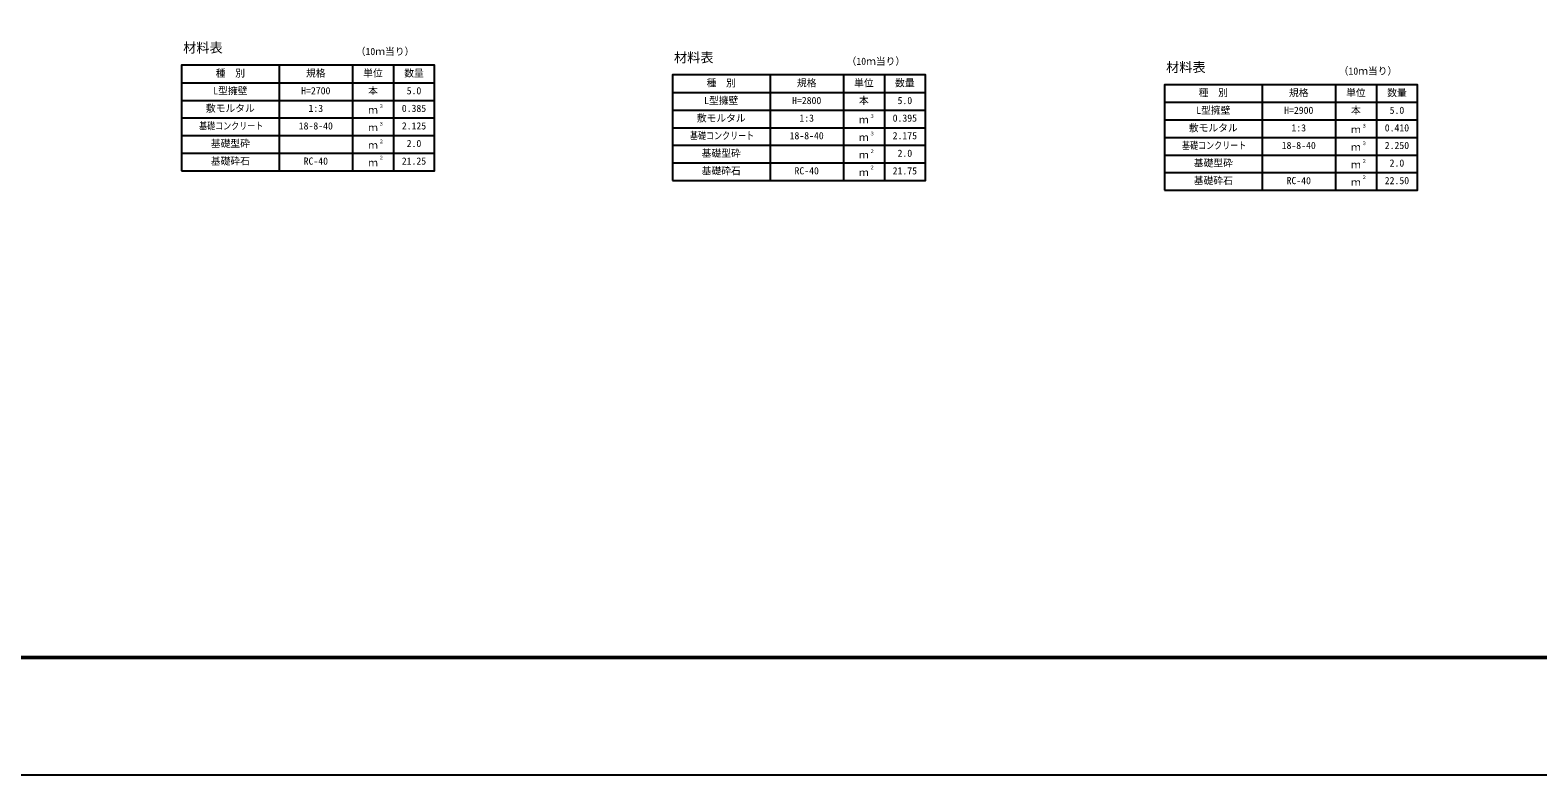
# Model space of a CAD drawing. Units: millimetres, scale not verified. Extents: x -50400 to 50400, y -17820 to 17820.
# Drawn here: x 19917 to 35352, y -17820 to -10195 of the extents above; entities that cross this region are included whole.
import ezdxf
from ezdxf.enums import TextEntityAlignment as Align

# ---------------------------------------------------------------- set-up
doc = ezdxf.new("R2010")
doc.units = ezdxf.units.MM
doc.header["$LTSCALE"] = 60
for name, color, linetype, lineweight in [('0-2_Defpoints', 5, 'Continuous', 25), ('0-4_HYO', 3, 'Continuous', 25), ('0-5_HYO2', 4, 'Continuous', 25), ('0-8_TXT', 7, 'Continuous', 25), ('0-9_WAKU', 3, 'Continuous', 25)]:
    doc.layers.add(name, color=color, linetype=linetype, lineweight=lineweight)
doc.styles.add('ＭＳ ゴシック', font='')
doc.styles.get('ＭＳ ゴシック').set_extended_font_data('MS Gothic')

msp = doc.modelspace()

# ---------------------------------------------------------------- linework, layer by layer
at = {"layer": '0-2_Defpoints'}
msp.add_lwpolyline([(0, -17820), (50400, -17820), (50400, 17820), (0, 17820)], close=True, dxfattribs=at)
at = {"layer": '0-4_HYO'}
for p, q in [((22467, -10553.94), (22467, -11633.94)), ((23217, -10553.94), (23217, -11633.94)), ((23637, -10553.94), (23637, -11633.94)), ((21467, -10733.94), (24057, -10733.94)), ((27492, -10653.94), (27492, -11733.94)), ((28242, -10653.94), (28242, -11733.94)), ((28662, -10653.94), (28662, -11733.94)), ((32529.5, -10753.94), (32529.5, -11833.94)), ((33279.5, -10753.94), (33279.5, -11833.94)), ((33699.5, -10753.94), (33699.5, -11833.94)), ((26492, -10833.94), (29082, -10833.94)), ((31529.5, -10933.94), (34119.5, -10933.94))]:
    msp.add_line(p, q, dxfattribs=at)
for points in [[(21467, -11633.94), (24057, -11633.94), (24057, -10553.94), (21467, -10553.94)], [(26492, -11733.94), (29082, -11733.94), (29082, -10653.94), (26492, -10653.94)], [(31529.5, -11833.94), (34119.5, -11833.94), (34119.5, -10753.94), (31529.5, -10753.94)]]:
    msp.add_lwpolyline(points, close=True, dxfattribs=at)
at = {"layer": '0-5_HYO2'}
for p, q in [((21467, -10913.94), (24057, -10913.94)), ((21467, -11093.94), (24057, -11093.94)), ((26492, -11013.94), (29082, -11013.94)), ((26492, -11193.94), (29082, -11193.94)), ((31529.5, -11113.94), (34119.5, -11113.94)), ((21467, -11273.94), (24057, -11273.94)), ((26492, -11373.94), (29082, -11373.94)), ((31529.5, -11293.94), (34119.5, -11293.94)), ((21467, -11453.94), (24057, -11453.94)), ((26492, -11553.94), (29082, -11553.94)), ((31529.5, -11473.94), (34119.5, -11473.94)), ((31529.5, -11653.94), (34119.5, -11653.94))]:
    msp.add_line(p, q, dxfattribs=at)
at = {"layer": '0-9_WAKU', "lineweight": 50}
msp.add_lwpolyline([(1200, -16620), (49200, -16620), (49200, 16620), (1200, 16620)], close=True, dxfattribs=at)

# ---------------------------------------------------------------- texts
at = {"layer": '0-8_TXT', "style": 'ＭＳ ゴシック'}
for s, height, p in [('材料表', 98.97, (21483.67, -10453.94)), ('（10ｍ当り）', 73.31, (23250.33, -10472.28)), ('材料表', 98.97, (26508.67, -10553.94)), ('（10ｍ当り）', 73.31, (28275.33, -10572.28)), ('種\u3000別', 73.31, (21817, -10693.94)), ('規格', 73.31, (22742, -10693.94)), ('単位', 73.31, (23327, -10693.94)), ('数量', 73.31, (23747, -10693.94)), ('材料表', 98.97, (31546.17, -10653.94)), ('（10ｍ当り）', 73.31, (33312.83, -10672.28)), ('L型擁壁', 73.31, (21792, -10873.94)), ('H=2700', 73.31, (22692, -10873.94)), ('本', 73.31, (23377, -10873.94)), ('5.0', 73.31, (23772, -10873.94)), ('種\u3000別', 73.31, (26842, -10793.94)), ('規格', 73.31, (27767, -10793.94)), ('単位', 73.31, (28352, -10793.94)), ('数量', 73.31, (28772, -10793.94)), ('種\u3000別', 73.31, (31879.5, -10893.94)), ('規格', 73.31, (32804.5, -10893.94)), ('単位', 73.31, (33389.5, -10893.94)), ('数量', 73.31, (33809.5, -10893.94)), ('敷モルタル', 73.31, (21717, -11053.94)), ('３', 36.66, (23486.24, -11003.33)), ('L型擁壁', 73.31, (26817, -10973.94)), ('H=2800', 73.31, (27717, -10973.94)), ('本', 73.31, (28402, -10973.94)), ('5.0', 73.31, (28797, -10973.94)), ('1:3', 73.31, (22767, -11053.94)), ('ｍ', 73.31, (23377, -11070.61)), ('0.385', 73.31, (23722, -11053.94)), ('敷モルタル', 73.31, (26742, -11153.94)), ('1:3', 73.31, (27792, -11153.94)), ('ｍ', 73.31, (28402, -11170.61)), ('３', 36.66, (28511.24, -11103.33)), ('0.395', 73.31, (28747, -11153.94)), ('L型擁壁', 73.31, (31854.5, -11073.94)), ('H=2900', 73.31, (32754.5, -11073.94)), ('本', 73.31, (33439.5, -11073.94)), ('5.0', 73.31, (33834.5, -11073.94)), ('18-8-40', 73.31, (22667, -11233.94)), ('ｍ', 73.31, (23377, -11250.61)), ('３', 36.66, (23486.24, -11183.33)), ('2.125', 73.31, (23722, -11233.94)), ('18-8-40', 73.31, (27692, -11333.94)), ('３', 36.66, (28511.24, -11283.33)), ('2.175', 73.31, (28747, -11333.94)), ('敷モルタル', 73.31, (31779.5, -11253.94)), ('1:3', 73.31, (32829.5, -11253.94)), ('ｍ', 73.31, (33439.5, -11270.61)), ('３', 36.66, (33548.74, -11203.33)), ('0.410', 73.31, (33784.5, -11253.94)), ('基礎型砕', 73.31, (21767, -11413.94)), ('ｍ', 73.31, (23377, -11430.61)), ('２', 36.66, (23486.24, -11363.33)), ('2.0', 73.31, (23772, -11413.94)), ('基礎型砕', 73.31, (26792, -11513.94)), ('ｍ', 73.31, (28402, -11350.61)), ('２', 36.66, (28511.24, -11463.33)), ('2.0', 73.31, (28797, -11513.94)), ('18-8-40', 73.31, (32729.5, -11433.94)), ('ｍ', 73.31, (33439.5, -11450.61)), ('３', 36.66, (33548.74, -11383.33)), ('2.250', 73.31, (33784.5, -11433.94)), ('基礎砕石', 73.31, (21767, -11593.94)), ('RC-40', 73.31, (22717, -11593.94)), ('ｍ', 73.31, (23377, -11610.61)), ('２', 36.66, (23486.24, -11529.99)), ('21.25', 73.31, (23722, -11593.94)), ('ｍ', 73.31, (28402, -11530.61)), ('基礎型砕', 73.31, (31829.5, -11613.94)), ('ｍ', 73.31, (33439.5, -11630.61)), ('２', 36.66, (33548.74, -11563.33)), ('2.0', 73.31, (33834.5, -11613.94)), ('基礎砕石', 73.31, (26792, -11693.94)), ('RC-40', 73.31, (27742, -11693.94)), ('ｍ', 73.31, (28402, -11710.61)), ('２', 36.66, (28511.24, -11629.99)), ('21.75', 73.31, (28747, -11693.94)), ('基礎砕石', 73.31, (31829.5, -11793.94)), ('RC-40', 73.31, (32779.5, -11793.94)), ('２', 36.66, (33548.74, -11729.99)), ('22.50', 73.31, (33784.5, -11793.94)), ('ｍ', 73.31, (33439.5, -11810.61))]:
    msp.add_text(s, height=height, dxfattribs=at).set_placement(p, align=Align.BOTTOM_LEFT)
at = {"layer": '0-8_TXT', "style": 'ＭＳ ゴシック', "width": 0.8}
for p in [(21647, -11233.94), (26672, -11333.94), (31709.5, -11433.94)]:
    msp.add_text('基礎コンクリート', height=73.31, dxfattribs=at).set_placement(p, align=Align.BOTTOM_LEFT)

doc.saveas('drawing.dxf')
